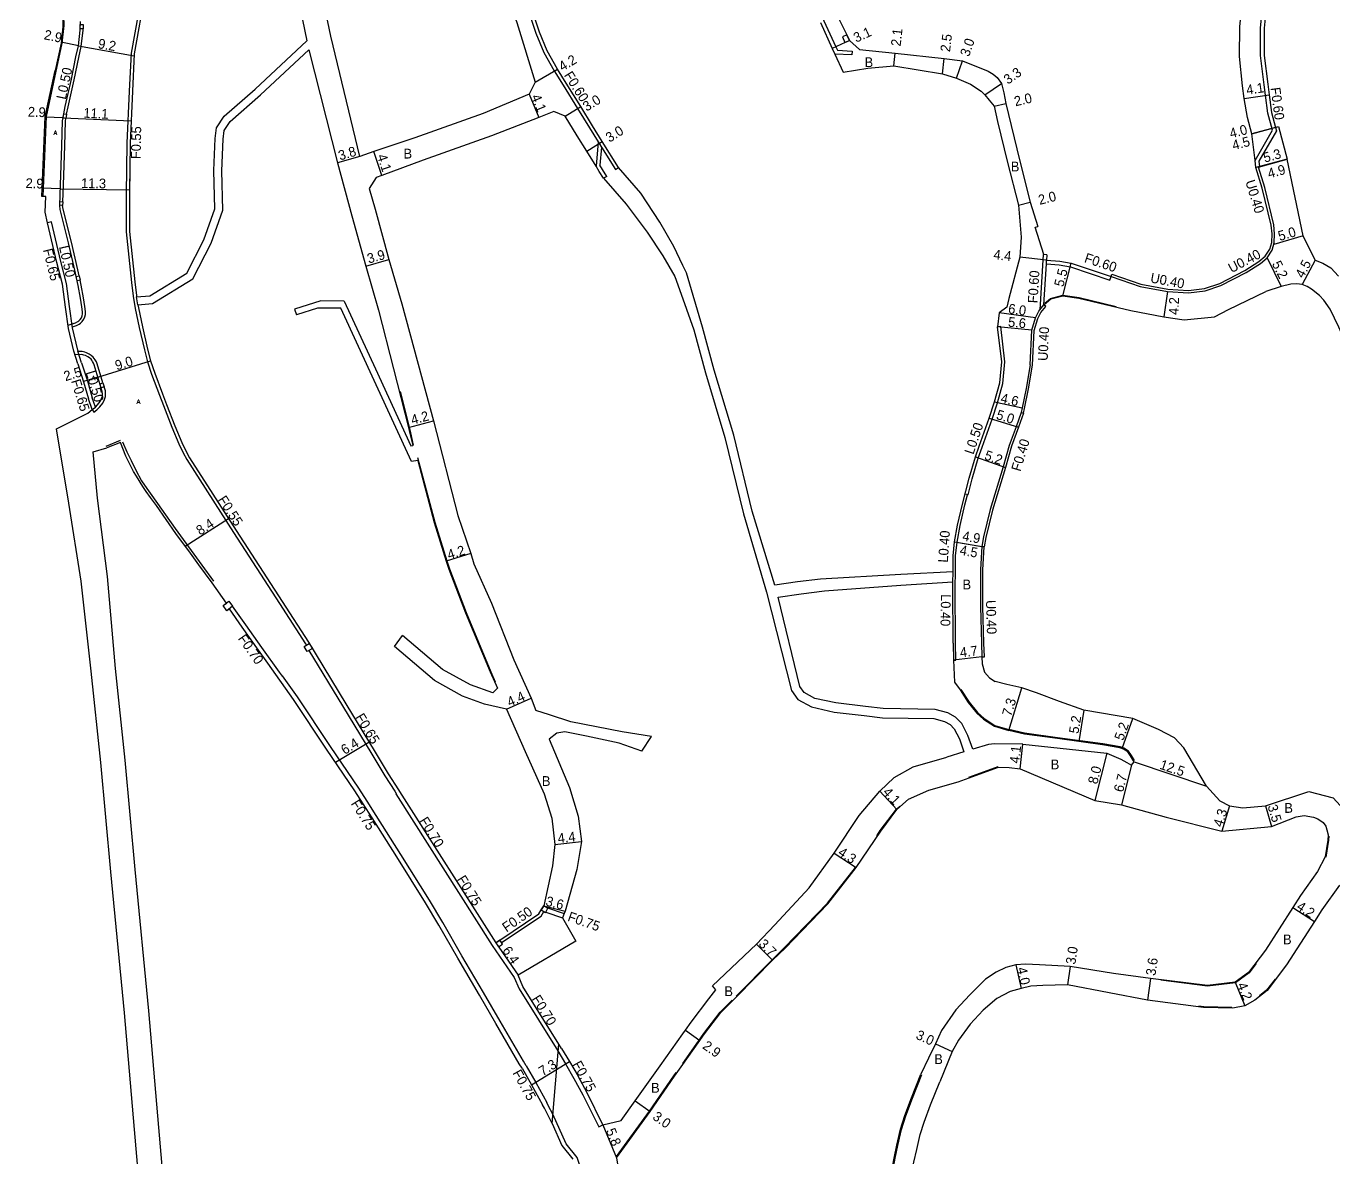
# Model space of a CAD drawing. Header units: metres. Extents: x -16001 to -12000, y -96000 to -93000.
# Drawn here: x -12389.8 to -12176.1, y -94727.6 to -94542.6 of the extents above; entities that cross this region are included whole.
import ezdxf

# ---------------------------------------------------------------- set-up
doc = ezdxf.new("R2010")
doc.units = ezdxf.units.M
doc.header["$LTSCALE"] = 2.5
for name, color, linetype in [('側溝・桝', 7, 'Continuous'), ('幅員', 7, 'Continuous'), ('歩道・分離帯・安全施設', 7, 'Continuous'), ('舗装', 7, 'Continuous'), ('道路', 7, 'Continuous')]:
    doc.layers.add(name, color=color, linetype=linetype)
doc.styles.get("Standard").update_dxf_attribs({"font": ''})
doc.styles.add('YOKO_DECO', font='txt.shx', dxfattribs={"bigfont": 'extfont.shx'})
doc.styles.get('Standard').set_extended_font_data('@MS PGothic')

msp = doc.modelspace()

# ---------------------------------------------------------------- linework, layer by layer
at = {"layer": '側溝・桝'}
for points in [[(-12188.94, -94564.54), (-12186.12, -94559.6), (-12186.87, -94556.8), (-12187.25, -94553.88), (-12187.46, -94552.16), (-12188.09, -94547.41), (-12188.06, -94542.89), (-12187.72, -94539.58), (-12187.07, -94533.09), (-12186.2, -94520.56), (-12185.73, -94518.63), (-12185.75, -94516.93), (-12186.75, -94513.04), (-12187.6, -94508.48), (-12189.53, -94499.71), (-12190.13, -94497.54), (-12192.03, -94493.33), (-12196.33, -94483.8), (-12198.09, -94480.88), (-12200.14, -94477.91), (-12201.99, -94475.63), (-12202.65, -94474.95)], [(-12280.07, -94495.16), (-12280.01, -94495.98), (-12279.84, -94497.43), (-12279.51, -94499.37), (-12274.28, -94506.06), (-12272.96, -94507.99), (-12270.26, -94511.94), (-12268.56, -94515.55), (-12266.92, -94520.1), (-12265.64, -94524.93), (-12263.53, -94531.92), (-12259.42, -94541.72), (-12257.49, -94545.95), (-12257.22, -94546.53), (-12254.84, -94546.65), (-12254.87, -94547.3), (-12257.65, -94547.16)], [(-12370.9, -94536.98), (-12372.7, -94547.03), (-12373.01, -94553.21), (-12373.38, -94561.72), (-12373.48, -94570.08), (-12373.48, -94576.21), (-12372.63, -94584.47), (-12372.35, -94586.72), (-12372, -94588.72), (-12371.35, -94591.88)], [(-12307.32, -94541.3), (-12306.51, -94543.76), (-12305.22, -94546.9), (-12303.53, -94549.9), (-12302.05, -94552.25), (-12299.7, -94556.06), (-12297.76, -94559.21), (-12296.32, -94561.51), (-12296.17, -94561.76), (-12295.8, -94562.36), (-12293.51, -94566.03), (-12293.03, -94565.67)], [(-12383.23, -94556.98), (-12383, -94555.8), (-12381.98, -94551.35), (-12381.23, -94547.71), (-12380.83, -94545.91), (-12380.54, -94543.26), (-12380.54, -94543.04)], [(-12383.86, -94571.29), (-12383.75, -94568.53), (-12383.53, -94562.17), (-12383.4, -94558.12), (-12383.33, -94557.67)], [(-12185.62, -94559.14), (-12185.47, -94559.69), (-12188.32, -94564.67), (-12188.21, -94565.56), (-12188.41, -94565.62)], [(-12296.32, -94561.51), (-12296.68, -94565.48)], [(-12295.8, -94562.36), (-12296.07, -94565.34)], [(-12294.94, -94567.15), (-12295.65, -94566.01), (-12296.07, -94565.34)], [(-12187.77, -94569.07), (-12188.8, -94565.72)], [(-12294.94, -94567.15), (-12295.45, -94567.46)], [(-12190.63, -94582.51), (-12188.33, -94581.07), (-12187.3, -94580.21), (-12186.53, -94579.04), (-12186.22, -94577.96), (-12186.15, -94576.54), (-12186.3, -94575.13), (-12187.77, -94569.07)], [(-12381.18, -94583.4), (-12381.39, -94582.4), (-12382.45, -94577.88), (-12383.8, -94572.49), (-12383.88, -94571.89)], [(-12380.79, -94597.62), (-12381.38, -94595.72), (-12381.35, -94595.71), (-12381.4, -94595.57), (-12382.26, -94591.91), (-12382.78, -94588.42), (-12383.24, -94584.66), (-12384.17, -94581.04), (-12385.7, -94574.59), (-12386.34, -94574.74)], [(-12223.49, -94579.93), (-12223.59, -94579.92), (-12224.12, -94588.96)], [(-12223.47, -94588.14), (-12223.07, -94581.45), (-12223.04, -94580.85)], [(-12223.07, -94581.45), (-12220.96, -94581.6), (-12219.15, -94581.94), (-12212.68, -94584.11), (-12212.49, -94583.54)], [(-12382.28, -94591.75), (-12381.62, -94591.52), (-12381.19, -94591.3), (-12380.94, -94591.17), (-12380.66, -94590.87), (-12380.39, -94590.48), (-12380.23, -94590.11), (-12380.16, -94589.71), (-12380.12, -94589.25), (-12380.26, -94588.42), (-12380.49, -94586.98), (-12380.86, -94584.92), (-12381.03, -94584.1)], [(-12212.49, -94583.54), (-12212.36, -94583.16), (-12207.62, -94584.75), (-12203.22, -94585.58), (-12199.84, -94585.8), (-12197.21, -94585.48), (-12194.71, -94584.65), (-12190.63, -94582.51)], [(-12371.56, -94588.13), (-12371.79, -94586.84)], [(-12226.81, -94605.87), (-12226.63, -94605.08), (-12225.98, -94601.89), (-12225.32, -94597.99), (-12225.06, -94592.34), (-12224.46, -94590.4), (-12223.95, -94589.38), (-12223.18, -94588.42), (-12223.47, -94588.14)], [(-12371.35, -94591.88), (-12370.51, -94595.53), (-12370.02, -94597.45), (-12369.33, -94599.49), (-12368.03, -94602.91)], [(-12230.17, -94601), (-12229.84, -94597.47), (-12230.53, -94591.68), (-12231.03, -94591.73)], [(-12377.3, -94600.91), (-12378.23, -94597.8), (-12378.37, -94597.46), (-12378.54, -94597.15), (-12378.72, -94596.9), (-12378.87, -94596.7), (-12379.19, -94596.43), (-12379.53, -94596.2), (-12379.96, -94595.98), (-12380.26, -94595.87), (-12380.66, -94595.76), (-12381.36, -94595.78)], [(-12380.79, -94597.62), (-12379.84, -94600.57), (-12379.04, -94603.36)], [(-12234.19, -94613.19), (-12233.57, -94611.41), (-12231.93, -94606.82), (-12231.04, -94604.17), (-12230.17, -94601)], [(-12379.06, -94605.27), (-12378.77, -94605.68), (-12378.27, -94605.32), (-12377.8, -94604.85), (-12377.29, -94604.23), (-12377.03, -94603.64), (-12376.88, -94603.14), (-12376.87, -94602.7), (-12376.89, -94602.23), (-12377.1, -94601.58)], [(-12378.53, -94604.88), (-12379.04, -94603.36)], [(-12368.03, -94602.91), (-12367.41, -94604.61), (-12366.04, -94608.14), (-12364.87, -94610.86), (-12364.16, -94612.33), (-12363.59, -94613.42), (-12355.97, -94625.35), (-12348.45, -94636.96), (-12344.16, -94643.57), (-12344.03, -94643.78)], [(-12227.19, -94605.76), (-12228.03, -94608.07), (-12229.14, -94611.16), (-12230.14, -94614.63)], [(-12235.87, -94619.21), (-12235.19, -94616.61), (-12234.19, -94613.19)], [(-12230.14, -94614.63), (-12232.24, -94621.61), (-12233.34, -94626.1), (-12233.63, -94627.67)], [(-12237.93, -94643.44), (-12237.98, -94634.19), (-12237.9, -94631.91), (-12237.9, -94629.19), (-12237.67, -94626.96), (-12237.17, -94624.24), (-12236.4, -94620.86), (-12235.97, -94619.19)], [(-12233.6, -94645.71), (-12233.2, -94645.7), (-12233.27, -94643.47), (-12233.45, -94637.47), (-12233.44, -94631.46), (-12233.23, -94627.73)], [(-12238.35, -94633.44), (-12238.3, -94631.9), (-12238.3, -94631.78)], [(-12347.92, -94648.81), (-12347.96, -94648.85), (-12348.42, -94648.19), (-12351.3, -94644.18), (-12353.93, -94640.47), (-12356.09, -94637.43)], [(-12238.27, -94646.26), (-12237.87, -94646.22), (-12237.93, -94643.44)], [(-12343.61, -94644.65), (-12338.12, -94653.71), (-12333.34, -94661.61), (-12331.2, -94665.14), (-12329.57, -94667.67)], [(-12334.1, -94669.29), (-12335.48, -94667.16), (-12340.08, -94660.36), (-12345.48, -94652.25), (-12347.92, -94648.81)], [(-12308.12, -94712.57), (-12308.56, -94711.82), (-12312.38, -94705.24), (-12315.06, -94700.59), (-12318.6, -94694.56), (-12321.74, -94689.15), (-12323.9, -94685.49), (-12328.6, -94677.99), (-12332.62, -94671.63), (-12334.1, -94669.29)], [(-12329.57, -94667.67), (-12329.33, -94668.06), (-12329.4, -94668.1), (-12313.69, -94692.88), (-12310.05, -94698.14), (-12309.24, -94699.95), (-12302.93, -94710.1)], [(-12304.76, -94686.67), (-12301.9, -94687.67)], [(-12312.13, -94692.41), (-12305.67, -94688.07), (-12305.21, -94687.33)], [(-12304.91, -94687.41), (-12302.18, -94688.36)], [(-12313.07, -94692.45), (-12309.43, -94697.72)], [(-12302.93, -94710.1), (-12301.66, -94712.23), (-12300.29, -94714.61)], [(-12308.12, -94712.57), (-12306.53, -94715.31), (-12304.73, -94718.58)], [(-12300.29, -94714.61), (-12298.82, -94717.32), (-12296.25, -94722.55), (-12295.56, -94722.22)], [(-12303.74, -94720.46), (-12304.43, -94719.14), (-12304.73, -94718.58)], [(-12297.74, -94733.52), (-12299.79, -94727.57), (-12301.59, -94725.33), (-12303.74, -94720.46)]]:
    msp.add_lwpolyline(points, dxfattribs=at)
for points in [[(-12380.51, -94542.34), (-12380.54, -94543.04), (-12381.02, -94543.02), (-12380.99, -94542.33)], [(-12256.4, -94544.35), (-12255.99, -94545.26), (-12255.26, -94544.93), (-12255.67, -94544.02)], [(-12383.23, -94556.98), (-12383.33, -94557.67), (-12383.81, -94557.6), (-12383.71, -94556.92)], [(-12384.34, -94571.25), (-12383.86, -94571.29), (-12383.88, -94571.89), (-12384.36, -94571.85)], [(-12381.18, -94583.4), (-12381.03, -94584.1), (-12381.5, -94584.2), (-12381.65, -94583.5)], [(-12377.3, -94600.91), (-12377.1, -94601.58), (-12377.57, -94601.73), (-12377.77, -94601.06)], [(-12357.66, -94637.3), (-12356.69, -94636.61), (-12356.09, -94637.43), (-12357.03, -94638.15)], [(-12343.06, -94644.33), (-12343.9, -94644.83), (-12344.4, -94644.01), (-12343.56, -94643.51)], [(-12305.64, -94687.07), (-12305.21, -94687.33), (-12304.95, -94687.48), (-12304.91, -94687.41), (-12304.55, -94686.79), (-12304.76, -94686.67), (-12305.24, -94686.39)], [(-12313.07, -94692.45), (-12312.62, -94693.11), (-12311.96, -94692.65), (-12312.13, -94692.41), (-12312.41, -94692)]]:
    msp.add_lwpolyline(points, close=True, dxfattribs=at)
at = {"layer": '側溝・桝', "flags": 128}
msp.add_lwpolyline([(-12235.87, -94619.21), (-12236.35, -94619.09)], dxfattribs=at)
at = {"layer": '幅員'}
for points in [[(-12381.3, -94545.83), (-12384.1, -94545.23)], [(-12255.26, -94544.93), (-12258.08, -94546.22)], [(-12381.3, -94545.83), (-12372.19, -94547.46)], [(-12248.02, -94549.09), (-12247.78, -94547)], [(-12306.61, -94551.76), (-12303.01, -94549.6)], [(-12240.07, -94550.38), (-12239.76, -94547.9)], [(-12237.77, -94551.09), (-12236.77, -94548.27)], [(-12233.13, -94553.82), (-12230.42, -94551.94)], [(-12307.59, -94553.73), (-12306.02, -94557.52)], [(-12190.71, -94554.42), (-12186.66, -94553.81)], [(-12301.75, -94557.32), (-12299.19, -94555.74)], [(-12231.62, -94555.68), (-12229.67, -94555.23)], [(-12383.81, -94557.6), (-12386.71, -94557.48)], [(-12383.81, -94557.6), (-12372.69, -94558.09)], [(-12189.48, -94560.17), (-12185.14, -94559.01)], [(-12185.62, -94559.14), (-12189.48, -94560.17)], [(-12298.21, -94563.03), (-12295.66, -94561.44)], [(-12335.3, -94563.87), (-12338.94, -94564.94)], [(-12331.7, -94566.98), (-12333.01, -94563.1)], [(-12183.69, -94564.31), (-12188.8, -94565.72)], [(-12188.41, -94565.62), (-12183.69, -94564.31)], [(-12384.26, -94569.19), (-12387.21, -94569.06)], [(-12384.26, -94569.19), (-12372.93, -94569.32)], [(-12227.65, -94571.86), (-12225.71, -94571.37)], [(-12181.09, -94576.86), (-12185.89, -94578.27)], [(-12334.31, -94581.8), (-12330.55, -94580.75)], [(-12223.04, -94580.85), (-12227.41, -94580.36)], [(-12220.39, -94586.68), (-12219, -94581.36)], [(-12187, -94580.48), (-12184.67, -94585.14)], [(-12179.14, -94580.83), (-12181.26, -94584.8)], [(-12203.27, -94585.98), (-12203.89, -94590.13)], [(-12224.84, -94590.25), (-12230.78, -94589.43)], [(-12225.45, -94592.27), (-12231.03, -94591.73)], [(-12378.1, -94599.96), (-12369.51, -94597.3)], [(-12378.1, -94599.96), (-12380.49, -94600.7)], [(-12231.52, -94604.03), (-12227.02, -94605)], [(-12327.33, -94608.19), (-12323.27, -94607.11)], [(-12232.4, -94606.66), (-12227.63, -94608.16)], [(-12234.67, -94613.02), (-12229.76, -94614.74)], [(-12363.83, -94627.6), (-12356.78, -94623.09)], [(-12238.06, -94626.91), (-12233.23, -94627.73)], [(-12238.06, -94626.91), (-12233.63, -94627.67)], [(-12317.15, -94628.8), (-12321.16, -94630.05)], [(-12233.6, -94645.71), (-12238.27, -94646.26)], [(-12311.31, -94654.24), (-12307.28, -94652.46)], [(-12229.23, -94657.73), (-12227.1, -94650.74)], [(-12216.93, -94654.42), (-12217.77, -94659.55)], [(-12210.65, -94660.7), (-12208.95, -94655.79)], [(-12339.27, -94662.94), (-12333.8, -94659.62)], [(-12227.34, -94664.03), (-12226.9, -94659.96)], [(-12213.18, -94661.43), (-12215.15, -94669.18)], [(-12208.72, -94662.86), (-12196.88, -94666.86)], [(-12209.13, -94663.39), (-12210.78, -94669.89)], [(-12250.3, -94667.66), (-12247.51, -94670.67)], [(-12193.11, -94670.08), (-12194.39, -94674.18)], [(-12187.22, -94670.08), (-12186.24, -94673.44)], [(-12303.44, -94676.35), (-12299.07, -94675.86)], [(-12257.78, -94677.81), (-12254.17, -94680.15)], [(-12305.24, -94686.39), (-12301.75, -94687.28)], [(-12182.78, -94686.69), (-12179.25, -94688.97)], [(-12313.07, -94692.45), (-12309.43, -94697.72)], [(-12270.46, -94692.67), (-12267.84, -94695.28)], [(-12228.08, -94696.03), (-12227.2, -94699.93)], [(-12219.18, -94696.33), (-12219.62, -94699.29)], [(-12206.05, -94698.27), (-12206.55, -94701.83)], [(-12192.19, -94698.87), (-12190.61, -94702.76)], [(-12282.08, -94706.74), (-12279.72, -94708.42)], [(-12241.21, -94708.98), (-12238.48, -94710.23)], [(-12307.21, -94715.69), (-12301, -94711.84)], [(-12290.28, -94718.28), (-12287.84, -94720.01)], [(-12295.56, -94722.22), (-12293.36, -94727.58)]]:
    msp.add_lwpolyline(points, dxfattribs=at)
at = {"layer": '歩道・分離帯・安全施設'}
for points in [[(-12384.35, -94538), (-12384.24, -94539.43), (-12383.79, -94539.36), (-12383.68, -94542.46), (-12384.01, -94545.37), (-12386.59, -94557.36), (-12387.14, -94570.42)], [(-12382.36, -94591.27), (-12381.8, -94591.07), (-12381.41, -94590.88), (-12381.24, -94590.78), (-12381.03, -94590.57), (-12380.81, -94590.25), (-12380.7, -94589.97), (-12380.63, -94589.64), (-12380.61, -94589.28), (-12380.74, -94588.5), (-12380.97, -94587.06), (-12381.33, -94585.01), (-12381.86, -94582.5), (-12382.92, -94578), (-12384.27, -94572.58), (-12384.36, -94571.91), (-12384.23, -94568.51), (-12384.01, -94562.16), (-12383.88, -94558.08), (-12383.71, -94556.9), (-12383.47, -94555.7), (-12382.45, -94551.25), (-12381.7, -94547.61), (-12381.3, -94545.83), (-12381.02, -94543.22), (-12380.98, -94541.81)], [(-12382.99, -94591.49), (-12381.8, -94591.07), (-12381.41, -94590.88), (-12381.24, -94590.78), (-12381.03, -94590.57), (-12380.81, -94590.25), (-12380.7, -94589.97), (-12380.63, -94589.64), (-12380.61, -94589.28), (-12380.74, -94588.5), (-12380.97, -94587.06), (-12381.33, -94585.01), (-12381.86, -94582.5), (-12382.92, -94578), (-12384.27, -94572.58), (-12384.36, -94571.91), (-12384.23, -94568.51), (-12384.01, -94562.16), (-12383.88, -94558.08), (-12383.71, -94556.9), (-12383.47, -94555.7), (-12382.45, -94551.25), (-12381.7, -94547.61), (-12381.3, -94545.83), (-12381.02, -94543.22), (-12380.98, -94541.81)], [(-12372.91, -94569.97), (-12372.85, -94565.1)], [(-12223.32, -94587.88), (-12222.4, -94587.09), (-12220.4, -94586.58), (-12217.72, -94586.96), (-12211.64, -94588.41)], [(-12379.06, -94605.27), (-12378.53, -94604.88), (-12378.17, -94604.51), (-12377.72, -94603.96), (-12377.5, -94603.47), (-12377.38, -94603.06), (-12377.37, -94602.7), (-12377.39, -94602.32), (-12378.71, -94597.97), (-12378.83, -94597.68), (-12378.97, -94597.42), (-12379.13, -94597.2), (-12379.24, -94597.05), (-12379.5, -94596.83), (-12379.78, -94596.63), (-12380.16, -94596.45), (-12380.42, -94596.35), (-12380.72, -94596.27), (-12381.86, -94596.3)], [(-12379.06, -94605.27), (-12378.53, -94604.88), (-12378.17, -94604.51), (-12377.72, -94603.96), (-12377.5, -94603.47), (-12377.38, -94603.06), (-12377.37, -94602.7), (-12377.39, -94602.32), (-12378.71, -94597.97), (-12378.83, -94597.68), (-12378.97, -94597.42), (-12379.13, -94597.2), (-12379.24, -94597.05), (-12379.5, -94596.83), (-12379.78, -94596.63), (-12380.16, -94596.45), (-12380.42, -94596.35), (-12380.72, -94596.27), (-12381.86, -94596.3)], [(-12377.39, -94602.32), (-12378.7, -94597.98)], [(-12328.71, -94602.31), (-12327.23, -94608.17), (-12327.07, -94608.79), (-12326.57, -94611.07)], [(-12376.74, -94611.26), (-12374.41, -94610.28)], [(-12374.07, -94610.56), (-12373.37, -94612.16), (-12372.7, -94613.62), (-12371.94, -94615.17), (-12370.96, -94616.92), (-12370.11, -94618.18), (-12369.3, -94619.32), (-12365.49, -94624.7), (-12362.41, -94628.91), (-12361.11, -94630.72), (-12359.19, -94633.33)], [(-12325.87, -94613.1), (-12323.04, -94623.69), (-12321.07, -94630.02), (-12320.66, -94631.33), (-12317.94, -94638.46), (-12313.9, -94648.12), (-12313.17, -94649.76)], [(-12237.04, -94651.03), (-12235.71, -94653.09), (-12234.3, -94654.77), (-12233.25, -94655.79), (-12231.5, -94656.9), (-12229.19, -94657.58)], [(-12211.02, -94660.41), (-12213.85, -94659.94), (-12221.25, -94658.93), (-12226.63, -94658.18), (-12229.19, -94657.58)], [(-12208.67, -94662.64), (-12209.17, -94661.82), (-12209.64, -94661.11), (-12210.39, -94660.64), (-12211.02, -94660.41)], [(-12235.76, -94665.37), (-12230.93, -94663.64)], [(-12250.8, -94674.97), (-12250.21, -94674.11), (-12247.58, -94670.6), (-12247.03, -94670.09)], [(-12176.91, -94674.99), (-12176.93, -94675.66), (-12177.39, -94678.44)], [(-12273.77, -94701.18), (-12267.91, -94695.21), (-12265.85, -94693.23), (-12258.85, -94685.98), (-12254.29, -94680.14)], [(-12188.77, -94695.81), (-12189.93, -94697.35), (-12192.15, -94698.97), (-12196.73, -94699.51), (-12204.33, -94698.58)], [(-12185.69, -94698.37), (-12187.07, -94700.19), (-12188.23, -94701.1)], [(-12282.51, -94712.17), (-12279.8, -94708.36), (-12279.05, -94707.27), (-12276.39, -94703.77), (-12274.41, -94701.81)], [(-12192.73, -94703.03), (-12197.35, -94702.91), (-12198.17, -94702.81)], [(-12293.32, -94727.36), (-12287.92, -94719.96), (-12283.96, -94714.19), (-12283.56, -94713.63)], [(-12247.75, -94742.38), (-12248.24, -94738.14), (-12248.49, -94735.27), (-12248.53, -94733.44), (-12248.4, -94731.72), (-12248.23, -94729.99), (-12247.8, -94727.66), (-12247.35, -94725.58), (-12246.76, -94722.98), (-12246.04, -94720.75), (-12244.97, -94717.82), (-12243.44, -94713.99)]]:
    msp.add_lwpolyline(points, dxfattribs=at)
at = {"layer": '道路'}
for points in [[(-12307.59, -94553.73), (-12315.15, -94556.86), (-12326.32, -94560.84), (-12333.01, -94563.1), (-12335.3, -94563.87), (-12340.03, -94544.25), (-12341.01, -94539.52), (-12338.26, -94535.59), (-12333.15, -94531.94), (-12330.41, -94530.37), (-12328.31, -94529.08), (-12321.82, -94524.84), (-12314.88, -94522.62), (-12314.69, -94523.72), (-12313.76, -94528.78), (-12311.33, -94537.41), (-12309.61, -94542.01), (-12306.61, -94551.76)], [(-12370.37, -94537.05), (-12372.17, -94547.09), (-12372.48, -94553.23), (-12372.85, -94561.73), (-12372.94, -94570.08), (-12372.95, -94576.18), (-12372.1, -94584.41), (-12371.82, -94586.64), (-12371.79, -94586.84)], [(-12345.42, -94537.8), (-12343.96, -94545.01)], [(-12187.38, -94568.99), (-12188.41, -94565.62), (-12188.8, -94565.72), (-12188.94, -94564.54), (-12189.48, -94560.17), (-12190.2, -94557.5), (-12190.71, -94554.42), (-12190.98, -94552.36), (-12191.49, -94547.57), (-12191.46, -94542.71), (-12191.11, -94539.24)], [(-12384.31, -94539.78), (-12383.87, -94539.73), (-12383.86, -94542.64), (-12384.13, -94545.36), (-12385.09, -94549.82)], [(-12293.03, -94565.67), (-12295.66, -94561.44), (-12297.25, -94558.9), (-12299.19, -94555.74), (-12301.54, -94551.93), (-12303.01, -94549.6), (-12304.68, -94546.64), (-12305.95, -94543.55), (-12306.75, -94541.12)], [(-12257.25, -94540.82), (-12255.67, -94544.02), (-12255.26, -94544.93), (-12253.62, -94546.38), (-12247.78, -94547), (-12239.76, -94547.9), (-12236.77, -94548.27), (-12232.56, -94549.97), (-12231.77, -94550.44), (-12231.11, -94551), (-12230.42, -94551.94), (-12230.02, -94553.51), (-12229.67, -94555.23), (-12227.46, -94564.43), (-12225.71, -94571.37), (-12224.49, -94575.32)], [(-12187.13, -94539.64), (-12187.46, -94542.92), (-12187.49, -94547.37), (-12186.87, -94552.09), (-12186.66, -94553.81), (-12186.28, -94556.68), (-12185.62, -94559.14), (-12185.14, -94559.01), (-12183.69, -94564.31)], [(-12260.01, -94541.98), (-12258.08, -94546.22), (-12257.65, -94547.16), (-12256.3, -94550.12), (-12252.28, -94549.48), (-12248.02, -94549.09), (-12240.07, -94550.38), (-12237.77, -94551.09), (-12235.47, -94552.09), (-12233.73, -94553.22), (-12233.13, -94553.82), (-12232.44, -94554.68), (-12231.62, -94555.68), (-12231.04, -94558.16), (-12229.41, -94564.88), (-12227.65, -94571.86), (-12227.19, -94577.07), (-12227.41, -94580.36), (-12229.21, -94587.12), (-12229.54, -94588.52), (-12230.78, -94589.43), (-12231.03, -94591.73)], [(-12371.79, -94586.84), (-12369.62, -94586.66), (-12363.58, -94582.98), (-12360.78, -94577.53), (-12359, -94572.48), (-12359.16, -94566.2), (-12358.92, -94560.94), (-12358.71, -94559.19), (-12357.48, -94557.3), (-12352.39, -94552.88), (-12343.96, -94545.01)], [(-12371.56, -94588.13), (-12369.2, -94587.93), (-12362.59, -94583.9), (-12359.58, -94578.05), (-12357.69, -94572.69), (-12357.86, -94566.22), (-12357.63, -94561.04), (-12357.46, -94559.64), (-12356.49, -94558.16), (-12351.52, -94553.84), (-12343.62, -94546.48)], [(-12343.62, -94546.48), (-12338.94, -94564.94), (-12336.62, -94573.58), (-12334.31, -94581.8), (-12332.27, -94589.04), (-12327.33, -94608.19), (-12327.15, -94608.98), (-12326.65, -94611.12)], [(-12386.61, -94570.44), (-12387.26, -94570.42), (-12386.71, -94557.34), (-12385.09, -94549.82)], [(-12306.61, -94551.76), (-12307.59, -94553.73)], [(-12303.58, -94556.52), (-12306.02, -94557.52), (-12313.77, -94560.54), (-12324.94, -94564.52), (-12331.7, -94566.98), (-12332.65, -94567.34), (-12333.76, -94569.12), (-12332.77, -94572.51), (-12330.55, -94580.75), (-12328.41, -94587.99), (-12323.27, -94607.11), (-12319.29, -94622.61), (-12317.15, -94628.8), (-12316.65, -94630.47), (-12313.76, -94636.92), (-12310.1, -94646.16), (-12307.28, -94652.46), (-12306.52, -94654.47)], [(-12301.75, -94557.32), (-12303.58, -94556.52)], [(-12295.45, -94567.46), (-12296.15, -94566.33), (-12296.68, -94565.48), (-12298.21, -94563.03), (-12299.78, -94560.5), (-12301.75, -94557.32)], [(-12179.14, -94580.83), (-12181.09, -94576.86), (-12183.69, -94564.31)], [(-12238.3, -94631.78), (-12246.86, -94632.21), (-12259.97, -94632.99), (-12263.75, -94633.45), (-12267.43, -94633.99), (-12271.15, -94621.9), (-12274.18, -94609.46), (-12277.36, -94598.85), (-12279.27, -94591.81), (-12281.92, -94582.89), (-12282.5, -94581.7), (-12283.99, -94578.62), (-12286.26, -94574.62), (-12289.34, -94569.88), (-12293.03, -94565.67)], [(-12295.45, -94567.46), (-12291.74, -94571.69), (-12288.32, -94576.27), (-12285.76, -94580.12), (-12283.78, -94583.5), (-12282.5, -94587.16), (-12280.72, -94592.22), (-12278.8, -94599.25), (-12275.63, -94609.85), (-12272.59, -94622.3), (-12268.8, -94635.11), (-12264.74, -94651.2), (-12263.7, -94652.67), (-12261.46, -94653.89), (-12257.74, -94654.72), (-12252.83, -94655.29), (-12249.83, -94655.66), (-12241.44, -94655.78), (-12239.74, -94656.26), (-12238.81, -94656.76), (-12238.12, -94657.46), (-12237.27, -94659.12), (-12236.55, -94661.22)], [(-12190.43, -94582.86), (-12188.09, -94581.39), (-12187, -94580.48), (-12186.17, -94579.21), (-12185.82, -94578.03), (-12185.75, -94576.53), (-12185.91, -94575.07), (-12187.38, -94568.99)], [(-12381.4, -94597.79), (-12382.03, -94595.74), (-12382.91, -94592.03), (-12383.43, -94588.51), (-12383.89, -94584.78), (-12384.81, -94581.2), (-12386.34, -94574.74), (-12386.71, -94573), (-12386.61, -94570.44)], [(-12223.49, -94579.93), (-12224.88, -94575.44), (-12224.49, -94575.32)], [(-12222.99, -94579.96), (-12223.49, -94579.93)], [(-12222.99, -94579.96), (-12223.04, -94580.85), (-12220.88, -94581), (-12219, -94581.36), (-12212.49, -94583.54), (-12207.72, -94585.14), (-12203.27, -94585.98), (-12199.83, -94586.2), (-12197.12, -94585.88), (-12194.55, -94585.01), (-12190.43, -94582.86)], [(-12179.14, -94580.83), (-12177.85, -94581.34), (-12176.57, -94582.09), (-12175.29, -94583.44)], [(-12225.72, -94597.98), (-12225.45, -94592.27), (-12224.84, -94590.25), (-12224.29, -94589.17), (-12224.12, -94588.96), (-12223.47, -94588.14), (-12222.36, -94587.18), (-12220.39, -94586.68), (-12217.74, -94587.06), (-12209.25, -94589.07), (-12203.89, -94590.13), (-12200.52, -94590.6), (-12195.6, -94590.11), (-12193.31, -94588.9), (-12187.19, -94585.96)], [(-12171.12, -94600.99), (-12172.33, -94598.45), (-12175.24, -94591.82), (-12176.68, -94588.83), (-12177.71, -94587.4), (-12178.44, -94586.61), (-12179.75, -94585.61), (-12180.44, -94585.15), (-12181.26, -94584.8), (-12182.12, -94584.71), (-12183.08, -94584.78), (-12184.67, -94585.14), (-12187.19, -94585.96)], [(-12371.56, -94588.13), (-12371.47, -94588.62), (-12370.83, -94591.76)], [(-12337.84, -94587.54), (-12341.66, -94587.52), (-12345.95, -94588.86)], [(-12337.84, -94587.54), (-12332.76, -94598.59), (-12326.94, -94611.19), (-12326.65, -94611.12)], [(-12345.95, -94588.86), (-12345.67, -94589.77)], [(-12325.84, -94613.61), (-12326.86, -94613.77), (-12338.39, -94588.69), (-12342.21, -94588.69), (-12345.67, -94589.77)], [(-12370.83, -94591.76), (-12369.99, -94595.4), (-12369.51, -94597.3), (-12368.83, -94599.31), (-12367.54, -94602.72)], [(-12230.66, -94600.91), (-12230.34, -94597.47), (-12231.03, -94591.73)], [(-12381.4, -94597.79), (-12380.47, -94600.76), (-12379.65, -94603.54)], [(-12225.72, -94597.98), (-12226.38, -94601.82), (-12227.02, -94605), (-12227.19, -94605.76), (-12226.81, -94605.87)], [(-12234.67, -94613.02), (-12234.05, -94611.25), (-12232.4, -94606.66), (-12231.52, -94604.03), (-12230.66, -94600.91)], [(-12367.54, -94602.72), (-12366.91, -94604.42), (-12365.54, -94607.94), (-12364.38, -94610.64), (-12363.68, -94612.1), (-12363.14, -94613.14), (-12355.52, -94625.06), (-12348.01, -94636.67), (-12343.69, -94643.29)], [(-12379.74, -94605.84), (-12379.06, -94605.27), (-12379.65, -94603.54)], [(-12369.99, -94746.7), (-12370.54, -94741.3), (-12372.14, -94722.97), (-12373.78, -94703.91), (-12376.01, -94680.82), (-12377.66, -94662.98), (-12379.19, -94648.06), (-12380.86, -94633.33), (-12382.87, -94620.56), (-12384.89, -94608.4), (-12379.74, -94605.84)], [(-12226.81, -94605.87), (-12227.63, -94608.16), (-12228.76, -94611.28)], [(-12365.97, -94746.7), (-12366.55, -94740.93), (-12368.15, -94722.62), (-12369.8, -94703.56), (-12372.03, -94680.45), (-12373.68, -94662.6), (-12375.21, -94647.61), (-12376.55, -94632.58), (-12378.16, -94619.77), (-12378.87, -94612.16), (-12376.68, -94611.55)], [(-12350.34, -94646.72), (-12351.87, -94644.59), (-12354.51, -94640.87), (-12356.62, -94637.84), (-12357.03, -94638.15), (-12357.66, -94637.3), (-12357.1, -94636.9), (-12359.41, -94633.6), (-12361.62, -94630.64), (-12362.97, -94628.77), (-12365.35, -94625.51), (-12368.56, -94620.97), (-12369.51, -94619.63), (-12370.21, -94618.64), (-12370.77, -94617.82), (-12371.82, -94616.18), (-12372.27, -94615.41), (-12373.54, -94612.88), (-12374.44, -94610.63), (-12376.68, -94611.55)], [(-12228.76, -94611.28), (-12229.76, -94614.74)], [(-12325.84, -94613.61), (-12323.14, -94623.72), (-12321.16, -94630.05), (-12320.75, -94631.36), (-12318.03, -94638.49), (-12313.99, -94648.16), (-12312.81, -94650.82)], [(-12238.3, -94631.78), (-12238.3, -94629.17), (-12238.06, -94626.91), (-12237.57, -94624.16), (-12236.79, -94620.76), (-12235.67, -94616.47), (-12234.67, -94613.02)], [(-12229.76, -94614.74), (-12231.85, -94621.72), (-12232.95, -94626.19), (-12233.23, -94627.73), (-12233.63, -94627.67), (-12233.84, -94631.43), (-12233.85, -94637.47), (-12233.67, -94643.48), (-12233.6, -94645.71), (-12233.56, -94646.85), (-12233.17, -94648.22), (-12232.37, -94649.14), (-12231.45, -94649.7)], [(-12235.11, -94660.79), (-12235.89, -94658.53), (-12236.89, -94656.57), (-12237.9, -94655.55), (-12239.18, -94654.87), (-12241.22, -94654.28), (-12249.73, -94654.16), (-12252.63, -94653.81), (-12257.49, -94653.24), (-12260.93, -94652.48), (-12262.68, -94651.52), (-12263.35, -94650.57), (-12266.89, -94635.93), (-12263.14, -94635.38), (-12259.35, -94634.93), (-12246.85, -94633.99), (-12238.35, -94633.44)], [(-12238.33, -94643.45), (-12238.38, -94634.19), (-12238.35, -94633.44)], [(-12343.69, -94643.29), (-12337.58, -94653.38), (-12332.8, -94661.28), (-12330.66, -94664.8), (-12328.97, -94667.44)], [(-12329.62, -94644.02), (-12328.31, -94642.19)], [(-12311.31, -94654.24), (-12314.89, -94653.42), (-12318.53, -94652.12), (-12323.1, -94649.59), (-12329.62, -94644.02)], [(-12312.81, -94650.82), (-12313.57, -94651.59), (-12317.21, -94650.29), (-12321.79, -94647.76), (-12328.31, -94642.19)], [(-12238.33, -94643.45), (-12238.27, -94646.26)], [(-12334.75, -94669.71), (-12336.12, -94667.59), (-12340.72, -94660.79), (-12346.12, -94652.69), (-12350.34, -94646.72)], [(-12238.27, -94646.26), (-12238.07, -94649.86), (-12237.17, -94651.11)], [(-12224.67, -94651.59), (-12227.1, -94650.74), (-12229.51, -94650.23), (-12231.45, -94649.7)], [(-12237.17, -94651.11), (-12235.83, -94653.18), (-12234.41, -94654.88), (-12233.35, -94655.9), (-12231.56, -94657.04), (-12229.23, -94657.73)], [(-12196.88, -94666.86), (-12200.57, -94660.58), (-12202.11, -94658.95), (-12204.74, -94657.59), (-12208.95, -94655.79), (-12216.93, -94654.42), (-12220.91, -94653), (-12224.67, -94651.59)], [(-12311.31, -94654.24), (-12308.25, -94661.18), (-12305.14, -94668.07), (-12303.93, -94672.08), (-12303.44, -94676.35), (-12303.82, -94679.88), (-12305.24, -94686.39)], [(-12287.63, -94658.72), (-12292.42, -94657.94), (-12300.79, -94656.34), (-12304.29, -94655.17), (-12306.52, -94654.47)], [(-12289.2, -94661.14), (-12292.91, -94659.83), (-12298.23, -94658.65), (-12301.81, -94657.96), (-12303.09, -94658.15), (-12304.33, -94659.17)], [(-12289.2, -94661.14), (-12287.63, -94658.72)], [(-12211.04, -94660.56), (-12213.87, -94660.09), (-12221.27, -94659.07), (-12226.66, -94658.32), (-12229.23, -94657.73)], [(-12304.33, -94659.17), (-12301.01, -94667.03), (-12299.61, -94671.72), (-12299.07, -94675.86), (-12299.85, -94680.45), (-12301.75, -94687.28), (-12301.9, -94687.67), (-12302.18, -94688.36), (-12299.99, -94692.19), (-12309.43, -94697.72)], [(-12226.9, -94659.96), (-12231.56, -94659.9), (-12232.51, -94660), (-12235.11, -94660.79)], [(-12226.9, -94659.96), (-12213.18, -94661.43), (-12210.88, -94662.44), (-12209.91, -94662.96), (-12209.13, -94663.39), (-12208.72, -94662.86)], [(-12208.72, -94662.86), (-12208.8, -94662.72), (-12209.3, -94661.9), (-12209.74, -94661.22), (-12210.46, -94660.77), (-12211.04, -94660.56)], [(-12277.67, -94699.5), (-12270.46, -94692.67), (-12267.45, -94689.52), (-12261.84, -94683.46), (-12257.78, -94677.81), (-12253.68, -94671.61), (-12250.3, -94667.66), (-12247.97, -94665.41), (-12244.85, -94663.7), (-12239.36, -94662.08)], [(-12236.55, -94661.22), (-12239.36, -94662.08)], [(-12293.36, -94727.58), (-12287.84, -94720.01), (-12283.87, -94714.25), (-12282.51, -94712.34), (-12279.72, -94708.42), (-12278.97, -94707.33), (-12276.31, -94703.83), (-12273.73, -94701.28), (-12267.84, -94695.28), (-12265.78, -94693.3), (-12258.78, -94686.05), (-12254.17, -94680.15), (-12250.13, -94674.17), (-12247.51, -94670.67), (-12245.63, -94668.95), (-12242.29, -94667.48), (-12237.5, -94666.14), (-12230.92, -94663.74), (-12229.14, -94663.76), (-12227.34, -94664.03), (-12215.15, -94669.18), (-12210.78, -94669.89), (-12203.46, -94671.91)], [(-12328.97, -94667.44), (-12328.79, -94667.72), (-12313.07, -94692.45)], [(-12196.88, -94666.86), (-12194.7, -94669.25), (-12193.11, -94670.08), (-12190.96, -94670.39), (-12187.22, -94670.08), (-12180.14, -94667.73), (-12176.17, -94668.74), (-12173.9, -94671.23)], [(-12308.78, -94712.96), (-12309.23, -94712.21), (-12313.04, -94705.62), (-12315.72, -94700.98), (-12319.26, -94694.95), (-12322.4, -94689.54), (-12324.56, -94685.89), (-12329.25, -94678.4), (-12333.27, -94672.04), (-12334.75, -94669.71)], [(-12203.46, -94671.91), (-12194.39, -94674.18), (-12186.24, -94673.44), (-12182.24, -94671.83), (-12180.92, -94671.63), (-12179.42, -94671.9), (-12178.67, -94672.19), (-12177.81, -94672.76), (-12177.38, -94673.39), (-12177.21, -94673.96), (-12177, -94674.82), (-12177.03, -94675.65), (-12177.49, -94678.41), (-12178.75, -94680.81), (-12181.5, -94684.71), (-12182.78, -94686.69), (-12187.26, -94693.64), (-12190, -94697.28), (-12192.19, -94698.87), (-12196.73, -94699.41), (-12206.05, -94698.27), (-12212.11, -94697.47), (-12219.18, -94696.33), (-12224.21, -94696.06), (-12226.5, -94695.96), (-12228.08, -94696.03), (-12229.69, -94696.46), (-12231.26, -94697.27), (-12233.03, -94698.37), (-12235.56, -94700.95), (-12237.85, -94703.4), (-12240.21, -94706.8), (-12241.21, -94708.98), (-12242.35, -94711.33), (-12243.58, -94713.94)], [(-12175.16, -94683), (-12178.02, -94687.05), (-12179.25, -94688.97), (-12183.81, -94696.04), (-12186.99, -94700.26), (-12188.99, -94701.82), (-12190.61, -94702.76), (-12192.6, -94703.13), (-12197.36, -94703.01), (-12206.55, -94701.83), (-12212.81, -94700.61), (-12219.62, -94699.29), (-12223.62, -94699.43), (-12225.6, -94699.53), (-12227.2, -94699.93), (-12228.97, -94700.43), (-12231.15, -94701.54), (-12233.42, -94703.46), (-12235.52, -94705.74), (-12237.42, -94708.35), (-12238.48, -94710.23), (-12240.51, -94715.16)], [(-12313.07, -94692.45), (-12312.41, -94692), (-12306.04, -94687.72), (-12305.64, -94687.07), (-12305.24, -94686.39)], [(-12302.76, -94709.01), (-12308.64, -94699.57), (-12309.43, -94697.72)], [(-12295.56, -94722.22), (-12292.58, -94721.5), (-12290.28, -94718.28), (-12286.19, -94712.54), (-12282.51, -94707.35), (-12282.08, -94706.74), (-12281.13, -94705.4), (-12278.27, -94701.63), (-12277.08, -94700.11), (-12277.67, -94699.5)], [(-12303.87, -94721.97), (-12302.76, -94709.01)], [(-12303.87, -94721.97), (-12302.76, -94709.01)], [(-12302.32, -94709.72), (-12302.76, -94709.01)], [(-12302.32, -94709.72), (-12301, -94711.84), (-12299.61, -94714.25)], [(-12308.78, -94712.96), (-12307.21, -94715.69), (-12305.41, -94718.95)], [(-12295.56, -94722.22), (-12298.14, -94716.98), (-12299.61, -94714.25)], [(-12248, -94739.56), (-12248.39, -94738.15), (-12248.64, -94735.28), (-12248.68, -94733.43), (-12248.55, -94731.71), (-12248.38, -94729.97), (-12247.95, -94727.63), (-12247.49, -94725.55), (-12246.9, -94722.94), (-12246.19, -94720.7), (-12245.11, -94717.77), (-12243.58, -94713.94)], [(-12244.82, -94738.7), (-12245.12, -94737.57), (-12245.34, -94735.1), (-12245.38, -94733.52), (-12245.26, -94731.99), (-12245.11, -94730.43), (-12244.71, -94728.29), (-12244.27, -94726.26), (-12243.71, -94723.81), (-12243.06, -94721.77), (-12242.03, -94718.95), (-12240.51, -94715.16)], [(-12303.87, -94721.97), (-12304.34, -94720.98), (-12305.11, -94719.5), (-12305.41, -94718.95)], [(-12303.87, -94721.97), (-12302.28, -94725.6), (-12300.5, -94727.81)], [(-12293.36, -94727.58), (-12292.83, -94730.68), (-12290.2, -94741.05), (-12286.84, -94756.81), (-12286.06, -94760.71), (-12284.74, -94767.22), (-12281.89, -94780.83), (-12280.12, -94789.61), (-12277.98, -94800)]]:
    msp.add_lwpolyline(points, dxfattribs=at)

# ---------------------------------------------------------------- texts
at = {"layer": '側溝・桝'}
for s, rotation, p in [('L0.50', 78, (-12383.37, -94554.67)), ('F0.60', 302.2371, (-12301.99, -94550.61)), ('F0.60', 277.5591, (-12186.43, -94552.69)), ('F0.55', 89, (-12371.12, -94564.33)), ('U0.40', 287.0525, (-12190.56, -94568)), ('F0.65', 284, (-12387.1, -94579.16)), ('L0.50', 283, (-12384.49, -94578.66)), ('F0.60', 341.4849, (-12216.98, -94581.15)), ('U0.40', 27.6033, (-12192.8, -94582.98)), ('F0.60', 86.6376, (-12224.51, -94587.92)), ('U0.40', 349.3524, (-12206.16, -94584.47)), ('U0.40', 87.2991, (-12222.87, -94597.35)), ('L0.50', 287, (-12380.14, -94599.19)), ('F0.65', 287, (-12382.52, -94600.59)), ('L0.50', 71.5094, (-12235, -94612.71)), ('F0.40', 73.1439, (-12227.32, -94615.49)), ('F0.55', 303, (-12358.57, -94620)), ('L0.40', 86.1663, (-12239.18, -94630.33)), ('L0.40', 269.0582, (-12240.29, -94635.44)), ('U0.40', 271.6838, (-12232.95, -94636.43)), ('F0.70', 305, (-12355.3, -94642.72)), ('F0.65', 301, (-12336.08, -94655.54)), ('F0.75', 302.5212, (-12336.83, -94669.7)), ('F0.70', 302, (-12325.64, -94672.5)), ('F0.75', 302, (-12319.48, -94682.05)), ('F0.50', 34.7063, (-12311.32, -94690.78)), ('F0.75', 340.6999, (-12301.44, -94688.82)), ('F0.70', 302, (-12307.25, -94701.61)), ('F0.75', 299, (-12300.59, -94712.3)), ('F0.75', 299, (-12310.39, -94713.73))]:
    msp.add_text(s, height=1.6, rotation=rotation, dxfattribs=at).set_placement(p)
at = {"layer": '幅員'}
for s, rotation, p in [('2.9', 348, (-12387.02, -94544.71)), ('3.1', 24.4999, (-12254.15, -94545.31)), ('2.1', 83.4823, (-12246.9, -94545.94)), ('9.2', 350, (-12378.18, -94546.18)), ('2.5', 82.9134, (-12238.83, -94546.86)), ('3.0', 70.5483, (-12235.72, -94547.68)), ('4.2', 31.0356, (-12302.17, -94550.02)), ('3.3', 34.6789, (-12229.35, -94552.18)), ('4.1', 8.6348, (-12190.27, -94553.82)), ('4.1', 292.4391, (-12307.32, -94554.11)), ('3.0', 31.6438, (-12298.22, -94556.58)), ('2.0', 12.9587, (-12228.13, -94555.7)), ('2.9', 358, (-12389.58, -94557.37)), ('11.1', 357, (-12380.51, -94557.54)), ('3.0', 31.8909, (-12294.48, -94561.65)), ('4.0', 14.9573, (-12192.89, -94560.94)), ('4.5', 14.9573, (-12192.46, -94562.88)), ('3.8', 16.4326, (-12338.54, -94564.56)), ('5.3', 15.4634, (-12187.36, -94564.91)), ('4.1', 288.6514, (-12332.51, -94563.8)), ('4.9', 15.4634, (-12186.65, -94567.49)), ('2.9', 358, (-12389.95, -94569.04)), ('11.3', 359, (-12380.87, -94569.05)), ('2.0', 14.091, (-12224.16, -94571.81)), ('5.0', 16.3701, (-12184.92, -94577.72)), ('3.9', 15.7363, (-12333.84, -94581.41)), ('4.4', 353.6792, (-12231.77, -94580.68)), ('5.2', 296.5099, (-12186.24, -94581.44)), ('4.5', 61.958, (-12181.07, -94583.91)), ('5.5', 75.3115, (-12220.29, -94585.31)), ('6.0', 352.1156, (-12229.38, -94589.52)), ('4.2', 88.363, (-12201.46, -94589.82)), ('5.6', 354.5147, (-12229.38, -94591.71)), ('9.0', 17, (-12375.03, -94598.87)), ('2.5', 17, (-12383.41, -94600.64)), ('4.6', 347.7403, (-12230.65, -94604.12)), ('4.2', 14.9547, (-12326.7, -94607.76)), ('5.0', 342.4462, (-12231.39, -94606.77)), ('5.2', 340.6994, (-12233.32, -94613.38)), ('8.4', 33, (-12361.4, -94625.89)), ('4.9', 350.2621, (-12236.89, -94626.68)), ('4.2', 17.325, (-12320.72, -94629.81)), ('4.5', 350.2621, (-12237.31, -94628.99)), ('4.7', 6.7309, (-12237.11, -94645.79)), ('4.4', 23.7937, (-12310.8, -94653.9)), ('7.3', 73.0589, (-12228.82, -94655.52)), ('5.2', 80.6691, (-12217.82, -94658.33)), ('5.2', 71.0138, (-12210.49, -94659.49)), ('6.4', 31.2675, (-12337.77, -94661.74)), ('4.1', 83.8111, (-12227.5, -94663.18)), ('12.5', 341.3222, (-12204.66, -94663.97)), ('8.0', 75.7417, (-12214.75, -94666.61)), ('6.7', 75.6977, (-12210.54, -94667.92)), ('4.1', 312.8512, (-12249.92, -94667.92)), ('4.3', 72.7112, (-12194.32, -94673.63)), ('3.5', 286.3516, (-12186.92, -94670.1)), ('4.4', 6.4003, (-12302.86, -94676.18)), ('4.3', 327.0002, (-12257.26, -94678.03)), ('3.6', 345.6758, (-12305.02, -94686.34)), ('4.2', 327.1691, (-12182.3, -94686.88)), ('6.4', 304.649, (-12312.08, -94693.71)), ('3.7', 315.1221, (-12270.22, -94692.78)), ('3.0', 81.4059, (-12218.34, -94696.06)), ('3.6', 81.9956, (-12205.24, -94697.89)), ('4.0', 282.6572, (-12227.88, -94696.61)), ('4.2', 292.0643, (-12191.91, -94699.3)), ('3.0', 335.316, (-12244.53, -94708.07)), ('2.9', 324.6813, (-12279.4, -94709.62)), ('7.3', 32, (-12305.41, -94714.29)), ('3.0', 324.6029, (-12287.57, -94721.19)), ('5.8', 292.3105, (-12295.1, -94723.15))]:
    msp.add_text(s, height=1.6, rotation=rotation, dxfattribs=at).set_placement(p)
at = {"layer": '舗装'}
for p in [(-12252.78, -94549.29), (-12328.15, -94564.23), (-12228.88, -94566.34), (-12236.77, -94634.68), (-12222.35, -94664.08), (-12305.53, -94666.8), (-12184.16, -94671.2), (-12184.38, -94692.69), (-12275.7, -94701.16), (-12241.39, -94712.26), (-12287.68, -94716.95)]:
    msp.add_text('B', height=1.6, dxfattribs=at).set_placement(p)
at = {"layer": '舗装', "style": 'YOKO_DECO'}
for p in [(-12385.36, -94560.37, 205.32), (-12379.12, -94600.48, 202.62), (-12371.77, -94604.35, 202.09)]:
    msp.add_text('A', height=0.75, dxfattribs=at).set_placement(p)

doc.saveas('drawing.dxf')
